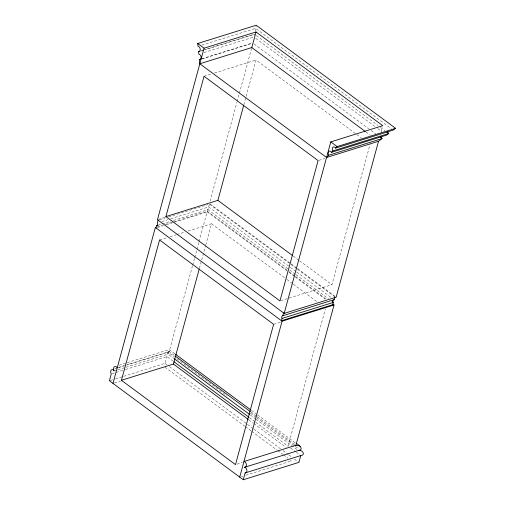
<?xml version="1.0" encoding="UTF-8"?>
<svg xmlns="http://www.w3.org/2000/svg" width="505" height="505" viewBox="0 0 505 505"><rect width="100%" height="100%" fill="white"/><g stroke="black" fill="none" stroke-linecap="round" stroke-linejoin="round"><path stroke-width="0.38" stroke-dasharray="2.52 1.89" d="M255.372 31.222L256.186 25.25M254.154 35.565L254.432 34.157L204.519 49.742M123.693 376.307L165.04 363.398L167.925 352.2L174.364 356.883M192.474 265.876L169.188 351.587L127.007 364.755M192.683 265.119L194.532 258.295M194.741 257.537L196.798 249.95M197.007 249.192L198.863 242.362M199.071 241.605L207.309 211.267L288.418 271.236M210.048 201.186L236.914 102.313M237.116 101.555L239.187 93.949M239.395 93.191L251.585 48.316M174.572 222.156L207.296 211.936L209.221 204.841M199.393 268.426L205.56 245.708M205.769 244.95L211.532 223.747L286.303 279.031M243.852 104.787L245.91 97.2M246.118 96.442L256.01 60.038L356.126 134.059M288.039 446.275L325.384 308.839M280.723 300.683L331.943 284.694L370.064 144.367M381.142 131.609L382.354 127.153M174.882 353.797L169.093 349.599L168.02 354.131L173.714 358.342M201.754 45.179L255.574 28.375L391.299 128.731M201.539 50.67L203.774 49.976M201.293 50.866L203.547 50.159M204.291 49.926L254.514 34.245M204.033 52.533L253.876 36.972M201.64 58.896L251.945 43.19M202.126 58.864L252.033 43.285M204.039 76.261L211.57 73.913M214.587 72.972L256.01 60.038M318.851 160.363L324.873 158.482M158.21 219.46L165.747 217.112M159.58 219.7L165.533 217.844M168.506 216.91L207.927 204.607M161.796 221.562L167.748 219.707M170.722 218.779L208.653 206.936L289.763 266.905M158.09 225.192L170.734 221.247M173.449 220.445L207.984 209.663M156.847 227.023L162.118 225.375M165.135 224.435L207.309 211.267M157.465 227.496L163.412 225.64M166.391 224.706L173.827 222.389M159.561 239.97L167.092 237.621M170.103 236.681L176.131 234.8M176.883 234.566L185.171 231.978M188.182 231.037L211.532 223.747M119.111 365.203L126.572 362.874M127.317 362.64L169.093 349.599M117.968 367.577L123.996 365.696M114.692 368.82L125.934 365.311M126.686 365.077L167.925 352.2M114.938 370.702L117.179 370.001M117.93 369.767L125.404 367.438M126.155 367.204L168.02 354.131L168.032 352.2M112.009 373.725L124.792 369.736M125.543 369.502L166.89 356.593L173.234 361.283M273.615 324.305L281.152 321.956M110.159 380.53L114.673 379.122M115.424 378.889L122.942 376.541M114.49 382.935L120.512 381.054M236.996 464.158L242.274 462.511M241.22 476.638L242.722 476.171M245.739 475.23L291.682 460.882L290.413 459.948M256.332 35.565L377.999 125.524M380.461 127.374L384.968 130.681M255.776 38.374L375.24 126.711M377.772 128.579L381.565 131.382M253.964 43.891L368.726 128.743M371.169 130.587L375.701 133.901M365.847 131.887L370.285 135.17M356.757 134.532L361.195 137.808M293.291 256.111L298.992 260.327M299.623 260.801L331.943 284.694M210.061 203.938L290.539 263.44M291.17 263.907L296.871 268.123M297.508 268.597L334.891 296.239M209.411 204.14L290.52 264.109M291.158 264.582L296.858 268.799M297.489 269.266L334.878 296.908M290.394 267.372L296.1 271.589M296.732 272.056L330.952 297.357M207.921 209.638L289.03 269.607M289.662 270.074L295.362 274.291M295.999 274.758L328.313 298.651M289.056 271.703L294.756 275.919M295.387 276.386L326.438 299.345M207.296 211.936L288.405 271.905M289.037 272.378L294.737 276.595M295.375 277.062L325.157 299.08M286.935 279.499L292.635 283.715M293.272 284.182L316.717 301.523M251.326 410.319L257.013 414.523M257.645 414.99L295.551 443.024M174.257 355.337L169.188 351.587L169.194 349.593M250.928 412.029L256.628 416.246M257.266 416.713L294.649 444.356M176.895 358.752L226.934 395.75M250.373 413.077L256.073 417.294M256.704 417.761L294.705 445.865M295.343 446.332L299.143 449.141M250.284 414.959L255.347 418.702M255.978 419.169L298.379 450.517M249.369 417.578L255.082 421.801M255.713 422.268L288.071 446.193M290.609 448.068L295.684 451.823M296.321 452.291L300.759 455.573M248.807 419.825L253.245 423.102M253.876 423.569L286.196 447.468M165.04 363.398L166.947 364.806M169.484 366.68L246.888 423.916M247.519 424.383L253.232 428.606M253.864 429.073L280.515 448.775M283.052 450.656L288.128 454.405M288.759 454.872L291.934 457.221M294.472 459.095L298.909 462.384M164.952 367.179L244.792 426.214M245.424 426.681L251.124 430.898M251.761 431.365L277.106 450.106M277.737 450.574L282.813 454.323M283.444 454.79L287.882 458.073"/><path stroke-width="0.76" d="M112.981 383.409L155.344 227.49L282.074 321.193L334.045 304.969L295.917 445.29L243.947 461.519A2.979 2.039 72.7 0 1 246.364 464.644A2.979 2.039 72.7 0 1 244.546 467.321A2.891 1.976 72.7 0 1 246.888 470.351A2.891 1.976 72.7 0 1 245.133 472.945L243.284 479.75L109.408 380.764L111.258 373.959A2.891 1.976 72.7 0 1 111.264 370.07A2.891 1.976 72.7 0 1 114.193 370.935A2.979 2.039 72.7 0 1 114.193 366.92A2.979 2.039 72.7 0 1 117.217 367.817M284.189 313.397L330.788 141.892L382.758 125.669L256.029 31.966L204.058 48.19L157.459 219.694L284.189 313.397L336.16 297.174L378.523 141.261L382.039 138.591L380.77 137.657M155.976 227.957L156.601 225.659A1.862 1.275 72.7 0 0 157.333 222.957L158.097 220.167M121.434 380.297L159.561 239.97L273.615 324.305L235.494 464.632L121.434 380.297L173.404 364.067L248.176 419.352M165.911 216.588L204.039 76.261L318.099 160.596L279.972 300.917L165.911 216.588L217.882 200.359L292.654 255.644M199.822 63.782L326.552 157.484L328.73 155.237A2.796 1.913 72.7 0 1 328.736 151.468A2.796 1.913 72.7 0 1 331.57 152.308L332.902 150.932A2.702 1.843 72.7 0 1 332.902 147.296A2.702 1.843 72.7 0 1 335.642 148.104L393.199 130.132L395.592 128.327L256.186 25.25L197.72 43.506L198.017 46.34A2.702 1.843 72.7 0 1 200.207 49.174A2.702 1.843 72.7 0 1 198.56 51.605L198.825 54.161A2.796 1.913 72.7 0 1 201.091 57.09A2.796 1.913 72.7 0 1 199.387 59.603L199.822 63.782L251.793 47.552L256.029 31.966M173.404 364.067L199.185 269.184M217.882 200.359L243.644 105.545M283.558 312.93L282.8 315.726A1.862 1.275 72.7 0 0 282.061 318.428L281.436 320.725L332.757 304.704L333.382 302.4L332.467 300.784L334.121 299.699L334.878 296.908M239.711 477.111L282.074 321.193M244.546 467.321L298.379 450.517C302.097 449.229 306.175 455.188 300.759 455.573L298.909 462.384L243.284 479.75M335.642 148.104L337.125 146.576L395.592 128.327M198.56 51.605L200.049 51.138M199.387 59.603L200.889 59.129M332.902 150.932L388.774 133.49L386.874 132.083M331.57 152.308L386.622 135.119L388.774 133.49L387.259 131.799M328.73 155.237L382.039 138.591L380.48 136.842M326.552 157.484L378.523 141.261M156.601 225.659L158.09 225.192M282.8 315.726L334.121 299.699M282.061 318.428L333.382 302.4L332.12 301.466M245.133 472.945L300.759 455.573M298.379 450.517C304.515 449.747 299.118 444.488 296.183 443.491M295.917 445.29L298.07 445.467L299.976 446.294M251.793 47.552L365.216 131.42M197.72 43.506L204.058 48.19M330.788 141.892L337.125 146.576M332.776 304.035L334.045 304.969M175.513 354.264L250.695 409.852M175.525 356.271L250.297 411.562M174.345 358.809L249.653 414.485M173.871 361.75L248.738 417.105"/></g></svg>
